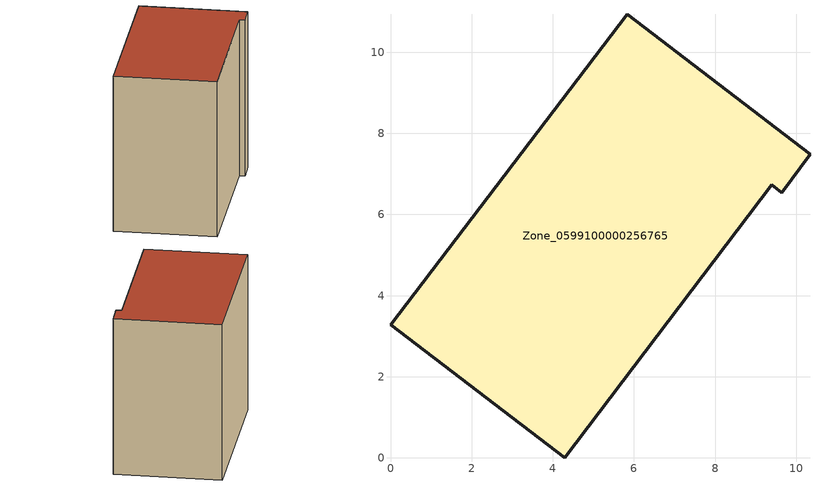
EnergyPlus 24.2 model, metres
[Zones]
Zone_0599100000256765
 floor ground (C_G): 0,3.28 5.83,10.94 10.34,7.49 9.64,6.54 9.4,6.73 4.3,0 z3.5
 wall outside (C_F): 5.83,10.94 0,3.28 4.3,0 9.4,6.73 9.64,6.54 10.34,7.49 5.83,10.94 z3.5:12.15
 roof outside (C_R): 10.34,7.49 5.83,10.94 0,3.28 4.3,0 9.4,6.73 9.64,6.54 z12.15
[BUILDING]
Pand.0599100000256765: North Axis=0; Terrain=City; Loads Convergence Tolerance Value=0.04; Temperature Convergence Tolerance Value=0.4; Solar Distribution=FullExterior; Maximum Number of Warmup Days=25; Minimum Number of Warmup Days=1
[Site:Location]
Rotterdam.The.Hague.AP_ZH_NLD Design_Conditions: Latitude=51.96; Longitude=4.45; Time Zone=1; Elevation=-4.5
[SITE:GROUNDTEMPERATURE:BUILDINGSURFACE]
18, 18, 18, 18, 18, 18, 18, 18, 18, 18, 18, 18
[MATERIAL] Thermal Absorptance=0.9; Solar Absorptance=0.7; Visible Absorptance=0.7
Name | Roughness | Thickness | Conductivity | Density | Specific Heat
G.TI.1975-1991 | MediumSmooth | 0.15 | 0.288461 | 540 | 1210
F.TI.1975-1991 | Rough | 0.3 | 0.230769 | 1920 | 840
R.TI.1975-1991 | MediumRough | 0.2 | 0.153846 | 1500 | 1000
[CONSTRUCTION]
C_G: G.TI.1975-1991
C_F: F.TI.1975-1991
C_R: R.TI.1975-1991
[ZONE]
Zone_0599100000256765: Type=1; Multiplier=1; Ceiling Height=Autocalculate; Volume=Autocalculate; Floor Area=autocalculate; Part of Total Floor Area=Yes
[ZONEINFILTRATION:DESIGNFLOWRATE]
Infil_Zone_0599100000256765: Zone or ZoneList or Space or SpaceList=Zone_0599100000256765; Schedule=AlwaysOn; Design Flow Rate Calculation Method=Flow/Area; Flow Rate per Floor Area=0.003; Constant Term Coefficient=1; Temperature Term Coefficient=0; Velocity Term Coefficient=0; Velocity Squared Term Coefficient=0
[HVACTEMPLATE:ZONE:IDEALLOADSAIRSYSTEM]
Zone_0599100000256765: Maximum Heating Supply Air Temperature=50; Minimum Cooling Supply Air Temperature=13; Maximum Heating Supply Air Humidity Ratio=0.0156; Minimum Cooling Supply Air Humidity Ratio=0.0077; Heating Limit=NoLimit; Cooling Limit=NoLimit; Dehumidification Control Type=ConstantSensibleHeatRatio; Cooling Sensible Heat Ratio=0.7; Dehumidification Setpoint=60; Humidification Control Type=None; Humidification Setpoint=30; Outdoor Air Method=None; Outdoor Air Flow Rate per Person=0.00944; Outdoor Air Flow Rate per Zone Floor Area=0; Outdoor Air Flow Rate per Zone=0; Demand Controlled Ventilation Type=None; Outdoor Air Economizer Type=NoEconomizer; Heat Recovery Type=None; Sensible Heat Recovery Effectiveness=0.7; Latent Heat Recovery Effectiveness=0.65
[ZONECONTROL:THERMOSTAT]
ThermostatControl_Zone_0599100000256765: Zone or ZoneList=Zone_0599100000256765; Control Type Schedule=DualSetpointControlType; Control 1=Thermostat_Zone_0599100000256765; Temperature Difference Between Cutout And Setpoint=0
[THERMOSTATSETPOINT:DUALSETPOINT]
Thermostat_Zone_0599100000256765: Heating Setpoint Temperature Schedule=HeatingSetpoint_Zone_0599100000256765; Cooling Setpoint Temperature Schedule=CoolingSetpoint_Zone_0599100000256765
[SCHEDULE:COMPACT]
HeatingSetpoint_Zone_0599100000256765: Through: 12/31, For: AllDays, Until: 24:00, 21
CoolingSetpoint_Zone_0599100000256765: Through: 12/31, For: AllDays, Until: 24:00, 24
DualSetpointControlType: Through: 12/31, For: AllDays, Until: 24:00, 4
AlwaysOn: Through: 12/31, For: AllDays, Until: 24:00, 1
